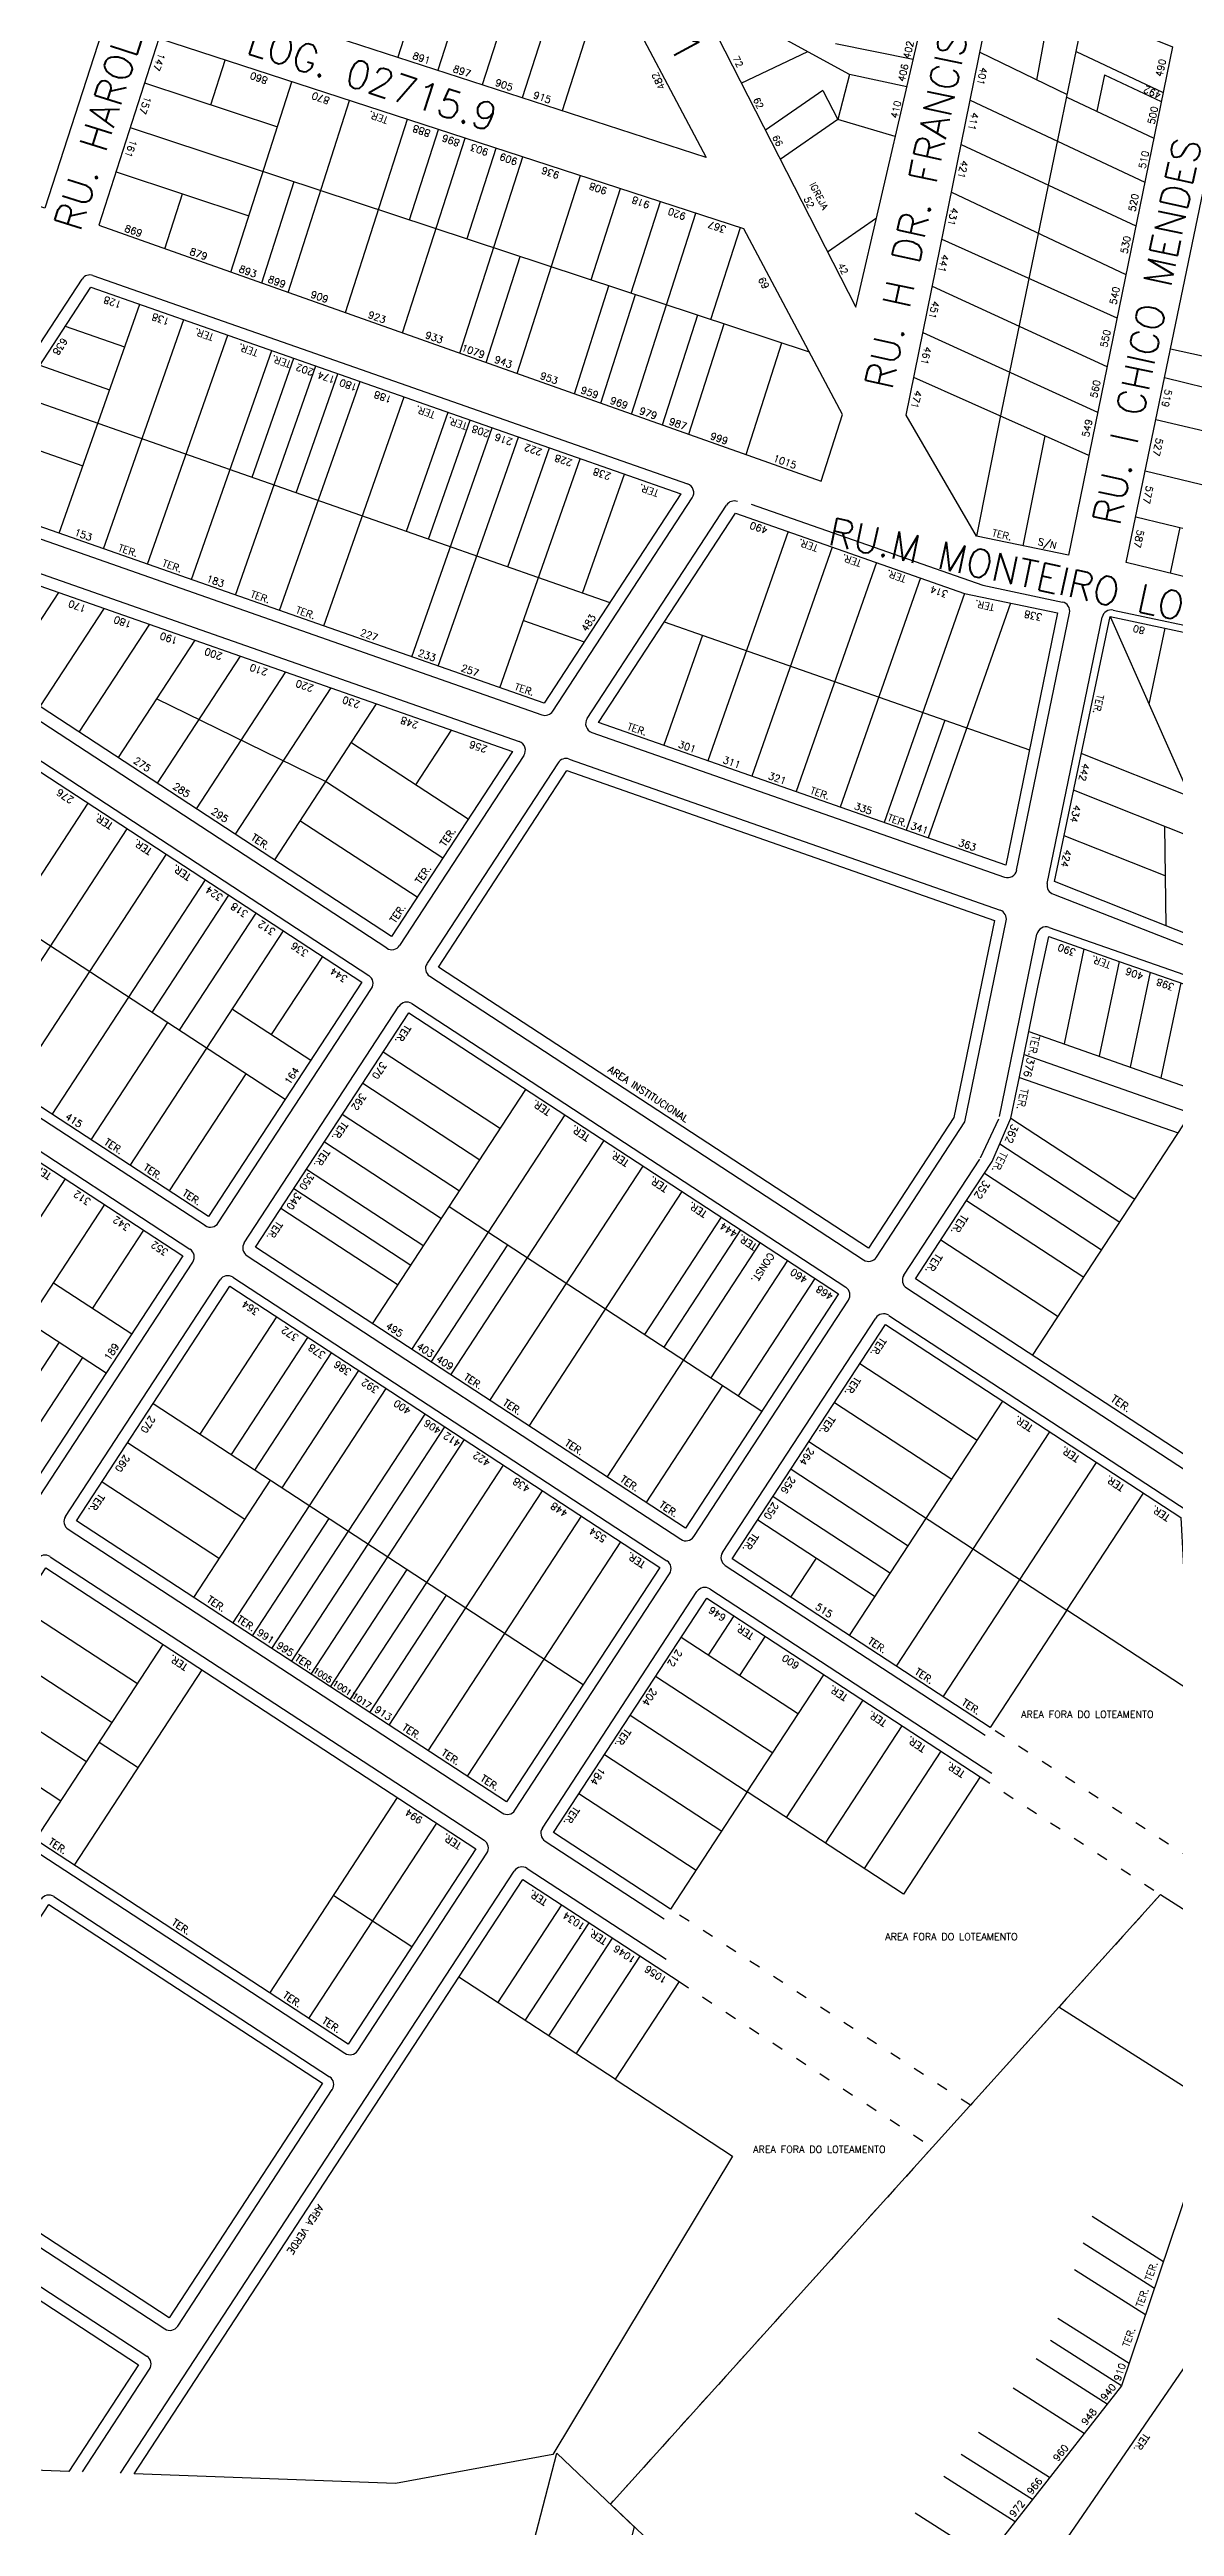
# Model space of a CAD drawing. Extents: x 714896 to 749292, y 8417558 to 8447149.
# Drawn here: x 741964 to 742205, y 8425159 to 8425690 of the extents above; entities that cross this region are included whole.
import ezdxf

# ---------------------------------------------------------------- set-up
doc = ezdxf.new("R2010")
doc.units = 0
doc.header["$MEASUREMENT"] = 0
doc.linetypes.add('ACAD_ISO03W100', pattern=[30, 12, -18])
for name, color, linetype in [('LOTE', 7, 'CONTINUOUS'), ('MEIO_FIO', 24, 'CONTINUOUS'), ('NUM-PORTA', 7, 'CONTINUOUS'), ('QUADRA', 6, 'CONTINUOUS'), ('TEXTO', 7, 'CONTINUOUS'), ('TEXTODERUA', 3, 'CONTINUOUS')]:
    doc.layers.add(name, color=color, linetype=linetype)
doc.styles.add('ROMANS', font='ROMANS.SHX', dxfattribs={"height": 1.5})

msp = doc.modelspace()

# ---------------------------------------------------------------- linework, layer by layer
at = {"layer": 'LOTE', "color": 7}
for p, q in [((742185.54, 8425697.81, 541.84), (742167.4, 8425610.13, 545.86)), ((742175.37, 8425683.06, 544.69), (742178.59, 8425700.62, 541.83)), ((742135.27, 8425684.21, 544.07), (742115.46, 8425694.99, 543.16)), ((742132.29, 8425690.91, 543.31), (742148.91, 8425687.51, 545.65)), ((742112.06, 8425682.42, 543.12), (742126.33, 8425689.14, 543.49)), ((742163.16, 8425689.03, 544.61), (742181.85, 8425679.98, 545.03)), ((742183.76, 8425689.2, 544.12), (742202.39, 8425680.42, 548.83)), ((742129.54, 8425680.8, 543.97), (742117.24, 8425672.3, 543.12)), ((742135.27, 8425684.21, 544.07), (742132.73, 8425674.57, 543.98)), ((742147.51, 8425681.57, 545.65), (742135.27, 8425684.21, 544.07)), ((742189.86, 8425684.17, 542.4), (742188.25, 8425676.36, 542.75)), ((742189.86, 8425684.17, 545.77), (742201.99, 8425678.46, 548.83)), ((742132.73, 8425674.57, 543.98), (742120.42, 8425666.06, 543.12)), ((742145.06, 8425670.99, 545.65), (742132.73, 8425674.57, 543.98)), ((742161.08, 8425678.77, 544.61), (742198.47, 8425661.2, 548.83)), ((742181.8, 8425679.39, 544.12), (742200.42, 8425670.62, 548.82)), ((742159.16, 8425669.28, 544.61), (742196.54, 8425651.84, 548.82)), ((742157.07, 8425659.03, 544.61), (742194.41, 8425641.44, 548.82)), ((742141.01, 8425653.45, 545.65), (742130.55, 8425646.22, 544.92)), ((742155.03, 8425648.95, 544.61), (742192.52, 8425632.14, 548.82)), ((742152.98, 8425638.88, 544.61), (742190.38, 8425621.68, 548.82)), ((742150.98, 8425629.01, 544.61), (742188.39, 8425611.92, 548.82)), ((742223.28, 8425621.24, 543.6), (742204, 8425625.41, 541.86)), ((742186.51, 8425602.68, 548.82), (742149.02, 8425619.34, 544.61)), ((742202.73, 8425619.32, 541.86), (742240.56, 8425609.97, 545.43)), ((742167.4, 8425610.13, 545.86), (742162.45, 8425585.35, 545.52)), ((742177.06, 8425606.88, 545.84), (742172.35, 8425583.31, 545.52)), ((742200.88, 8425610.38, 541.86), (742238.69, 8425601.39, 545.43)), ((742198.6, 8425599.35, 541.86), (742236.26, 8425590.31, 545.43)), ((742196.56, 8425589.52), (742234.17, 8425580.39)), ((742203.96, 8425577.44, 541.86), (742206.09, 8425587.21, 542.27)), ((742173.64, 8425479.28, -10.13), (742211.2, 8425466.11, -10.13)), ((742172.64, 8425474.38, -10.13), (742208.41, 8425461.84, 6.58)), ((742171.63, 8425469.48, -10.13), (742205.62, 8425457.57, 5.75)), ((742174.47, 8425409.92, -10.13), (742213.12, 8425469.05, -10.13)), ((742169.83, 8425460.74, -10.13), (742196.36, 8425443.4, -10.13)), ((742167.43, 8425455.24, -10.13), (742193.12, 8425438.45, -10.13)), ((742164.13, 8425448.93, -10.13), (742189.24, 8425432.52, -10.13)), ((742160.3, 8425443.08, -10.13), (742185.41, 8425426.66, -10.13)), ((742154.83, 8425434.71, -10.13), (742179.94, 8425418.29, -10.13))]:
    msp.add_line(p, q, dxfattribs=at)
at = {"layer": 'LOTE', "color": 7, "linetype": 'CONTINUOUS'}
for p, q in [((741966.04, 8425585.99, -10.13), (741983.25, 8425635.06, -10.13)), ((741967.32, 8425630.36, -10.13), (741980.03, 8425625.9, -10.13)), ((741975.47, 8425582.68, -10.13), (741992.68, 8425631.75, -10.13)), ((741984.91, 8425579.37, -10.13), (742002.12, 8425628.44, -10.13)), ((741961.85, 8425621.99, -10.13), (741976.82, 8425616.74, -10.13)), ((741994.35, 8425576.06, -10.13), (742011.56, 8425625.13, -10.13)), ((742003.78, 8425572.75, -10.13), (742020.99, 8425621.82, -10.13)), ((742007.34, 8425598, -10.13), (742016.27, 8425623.48, -10.13)), ((742013.22, 8425569.45, -10.13), (742030.43, 8425618.52, -10.13)), ((742016.78, 8425594.69, -10.13), (742025.71, 8425620.17, -10.13)), ((741957.58, 8425615.45, -10.13), (742083.93, 8425571.14, -10.13)), ((742022.66, 8425566.14, -10.13), (742039.87, 8425615.21, -10.13)), ((742040.37, 8425586.42, -10.13), (742049.3, 8425611.9, -10.13)), ((741952.11, 8425607.08, -10.13), (741971.1, 8425600.42, -10.13)), ((742041.53, 8425559.52, -10.13), (742058.74, 8425608.59, -10.13)), ((742045.09, 8425584.76, -10.13), (742054.02, 8425610.24, -10.13)), ((742047.19, 8425557.53, -10.13), (742064.4, 8425606.6, -10.13)), ((742060.4, 8425552.9, -10.13), (742077.61, 8425601.97, -10.13)), ((742060.4, 8425552.9, -10.13), (742077.61, 8425601.97, -10.13)), ((742062.07, 8425578.81, -10.13), (742071.01, 8425604.29, -10.13)), ((742078.11, 8425573.18, -10.13), (742087.05, 8425598.66, -10.13)), ((742122.13, 8425586.36, -10.13), (742104.92, 8425537.29, -10.13)), ((742131.57, 8425583.05, -10.13), (742114.36, 8425533.98, -10.13)), ((742141, 8425579.74, -10.13), (742123.8, 8425530.67, -10.13)), ((742150.44, 8425576.43, -10.13), (742133.23, 8425527.36, -10.13)), ((741965.89, 8425573.33, -10.13), (741953.49, 8425554.37, -10.13)), ((741975.61, 8425569.92, -10.13), (741961.87, 8425548.9, -10.13)), ((742159.88, 8425573.12, -10.13), (742142.67, 8425524.05, -10.13)), ((742169.75, 8425571.05, -10.13), (742152.11, 8425520.74, -10.13)), ((741985.32, 8425566.51, -10.13), (741970.24, 8425543.43, -10.13)), ((742065.46, 8425567.33, -10.13), (742078.46, 8425562.77, -10.13)), ((742103.76, 8425564.19, -10.13), (742095.49, 8425540.6, -10.13)), ((742095.59, 8425567.05, -10.13), (742173.8, 8425539.63, -10.13)), ((741995.04, 8425563.1, -10.13), (741978.61, 8425537.96, -10.13)), ((742004.76, 8425559.69, -10.13), (741986.98, 8425532.48, -10.13)), ((742014.48, 8425556.29, -10.13), (741995.35, 8425527.01, -10.13)), ((742024.2, 8425552.88, -10.13), (742003.72, 8425521.54, -10.13)), ((742033.92, 8425549.47, -10.13), (742012.09, 8425516.07, -10.13)), ((742049.96, 8425543.84, -10.13), (742042.32, 8425532.15, -10.13)), ((742155.66, 8425545.99, -10.13), (742147.39, 8425522.4, -10.13)), ((742053.61, 8425524.77, -10.13), (742028.5, 8425541.18, -10.13)), ((741905.58, 8425535.91, -10.13), (742014.4, 8425464.78, -10.13)), ((742048.14, 8425516.4, -10.13), (742023.03, 8425532.81, -10.13)), ((741939.39, 8425477.97, -10.13), (741972.22, 8425528.19, -10.13)), ((741947.76, 8425472.49, -10.13), (741980.59, 8425522.72, -10.13)), ((742042.67, 8425508.03, -10.13), (742017.56, 8425524.44, -10.13)), ((741956.13, 8425467.02, -10.13), (741988.96, 8425517.24, -10.13)), ((741964.5, 8425461.55, -10.13), (741997.33, 8425511.77, -10.13)), ((741985.94, 8425483.38, -10.13), (742002.35, 8425508.49, -10.13)), ((741981.24, 8425450.61, -10.13), (742014.07, 8425500.83, -10.13)), ((741991.8, 8425479.55, -10.13), (742008.21, 8425504.66, -10.13)), ((742011.5, 8425478.62, -10.13), (742022.44, 8425495.36, -10.13)), ((742003.13, 8425484.09, -10.13), (742019.87, 8425473.15, -10.13)), ((741972.87, 8425456.08, -10.13), (741989.29, 8425481.19, -10.13)), ((741867.28, 8425477.32, -10.13), (741976.1, 8425406.18, -10.13)), ((742035.38, 8425474.95, -10.13), (742060.5, 8425458.54, -10.13)), ((741989.61, 8425445.14, -10.13), (742006.03, 8425470.25, -10.13)), ((742031.01, 8425468.25, -10.13), (742056.12, 8425451.84, -10.13)), ((742033.14, 8425416.68, -10.13), (742065.97, 8425466.91, -10.13)), ((742026.63, 8425461.56, -10.13), (742051.74, 8425445.14, -10.13)), ((742041.51, 8425411.21, -10.13), (742074.34, 8425461.43, -10.13)), ((742022.8, 8425455.7, -10.13), (742047.91, 8425439.28, -10.13)), ((742049.88, 8425405.74, -10.13), (742082.71, 8425455.96, -10.13)), ((741950.98, 8425422.6, -10.13), (741967.4, 8425447.71, -10.13)), ((742018.97, 8425449.84, -10.13), (742044.08, 8425433.42, -10.13)), ((742058.25, 8425400.27, -10.13), (742091.08, 8425450.49, -10.13)), ((741959.36, 8425417.13, -10.13), (741975.77, 8425442.24, -10.13)), ((742013.5, 8425441.47, -10.13), (742038.61, 8425425.05, -10.13)), ((742016.23, 8425445.65, -10.13), (742041.34, 8425429.24, -10.13)), ((742049.55, 8425441.8, -10.13), (742116.51, 8425398.02, -10.13)), ((742066.62, 8425394.8, -10.13), (742099.45, 8425445.02, -10.13)), ((741973.2, 8425420.03, -10.13), (741984.14, 8425436.77, -10.13)), ((742091.4, 8425414.44, -10.13), (742107.82, 8425439.55, -10.13)), ((742095.59, 8425411.7, -10.13), (742112, 8425436.81, -10.13)), ((742045.69, 8425408.48, -10.13), (742062.11, 8425433.59, -10.13)), ((742083.36, 8425383.85, -10.13), (742116.19, 8425434.08, -10.13)), ((741964.83, 8425425.5, -10.13), (741981.57, 8425414.55, -10.13)), ((742105.63, 8425405.14, -10.13), (742122.05, 8425430.25, -10.13)), ((742111.49, 8425401.3, -10.13), (742127.91, 8425426.42, -10.13)), ((741996.18, 8425393.05, -10.13), (742012.6, 8425418.16, -10.13)), ((741949.64, 8425387.64, -10.13), (741966.05, 8425412.75, -10.13)), ((741954.66, 8425384.36, -10.13), (741971.07, 8425409.47, -10.13)), ((742002.88, 8425388.68, -10.13), (742019.29, 8425413.79, -10.13)), ((742007.9, 8425385.39, -10.13), (742024.31, 8425410.5, -10.13)), ((742013.76, 8425381.56, -10.13), (742030.17, 8425406.67, -10.13)), ((742137.5, 8425408.2, -10.13), (742162.61, 8425391.78, -10.13)), ((741986.14, 8425399.62, -10.13), (742078.21, 8425339.43, -10.13)), ((742019.62, 8425377.73, -10.13), (742036.04, 8425402.84, -10.13)), ((742091.73, 8425378.38, -10.13), (742108.14, 8425403.49, -10.13)), ((742132.03, 8425399.83, -10.13), (742157.14, 8425383.41, -10.13)), ((742135.25, 8425349.93, -10.13), (742168.08, 8425400.15, -10.13)), ((742015.76, 8425344.41, -10.13), (742048.59, 8425394.63, -10.13)), ((742027.99, 8425372.26, -10.13), (742044.41, 8425397.37, -10.13)), ((742145.3, 8425343.36, -10.13), (742178.13, 8425393.59, -10.13)), ((741980.67, 8425391.25, -10.13), (742005.78, 8425374.83, -10.13)), ((742019.95, 8425341.68, -10.13), (742052.78, 8425391.9, -10.13)), ((742126.56, 8425391.46, -10.13), (742181.8, 8425355.34, -10.13)), ((741975.2, 8425382.88, -10.13), (742000.31, 8425366.46, -10.13)), ((741994.84, 8425358.09, -10.13), (742011.25, 8425383.2, -10.13)), ((742044.73, 8425361.32, -10.13), (742061.15, 8425386.43, -10.13)), ((742122.73, 8425385.6, -10.13), (742147.84, 8425369.18, -10.13)), ((742155.34, 8425336.8, -10.13), (742188.17, 8425387.02, -10.13)), ((742003.21, 8425352.62, -10.13), (742019.62, 8425377.73, -10.13)), ((742053.1, 8425355.85, -10.13), (742069.52, 8425380.96, -10.13)), ((742118.9, 8425379.74, -10.13), (742144.01, 8425363.32, -10.13)), ((742181.8, 8425355.34, -10.13), (742198.22, 8425380.45, -10.13)), ((742007.39, 8425349.89, -10.13), (742023.81, 8425375, -10.13)), ((742011.58, 8425347.15, -10.13), (742027.99, 8425372.26, -10.13)), ((742061.47, 8425350.37, -10.13), (742077.89, 8425375.48, -10.13)), ((742115.62, 8425374.72, -10.13), (742140.73, 8425358.3, -10.13)), ((742069.84, 8425344.9, -10.13), (742086.26, 8425370.01, -10.13)), ((742024.13, 8425338.94, -10.13), (742040.55, 8425364.05, -10.13)), ((742122.7, 8425358.14, -10.13), (742128.17, 8425366.51, -10.13)), ((742028.32, 8425336.21, -10.13), (742044.73, 8425361.32, -10.13)), ((742032.5, 8425333.47, -10.13), (742048.92, 8425358.58, -10.13)), ((741957.69, 8425356.09, -550.47), (741982.8, 8425339.68, -550.47)), ((742036.69, 8425330.73, -10.13), (742053.1, 8425355.85, -10.13)), ((742105.06, 8425345.77, -10.13), (742110.53, 8425354.14, -10.13)), ((741952.22, 8425347.72, -550.47), (741977.33, 8425331.31, -550.47)), ((741960.91, 8425306.2, -550.47), (741988.27, 8425348.05, -550.47)), ((742045.06, 8425325.26, -10.13), (742061.47, 8425350.37, -10.13)), ((742099.2, 8425349.6, -10.13), (742124.31, 8425333.19, -10.13)), ((742111.76, 8425341.4, -10.13), (742117.23, 8425349.77, -10.13)), ((741969.28, 8425300.73, -10.13), (741996.64, 8425342.58, -550.47)), ((742053.43, 8425319.79, -10.13), (742069.84, 8425344.9, -10.13)), ((742093.73, 8425341.23, -10.13), (742118.84, 8425324.82, -10.13)), ((742113.37, 8425316.45, -10.13), (742129.78, 8425341.56, -10.13)), ((741946.74, 8425339.35, -550.47), (741971.85, 8425322.94, -550.47)), ((742121.74, 8425310.98, -10.13), (742138.15, 8425336.09, -10.13)), ((741941.27, 8425330.98, -550.47), (741966.38, 8425314.57, -550.47)), ((742088.26, 8425332.86, -10.13), (742113.37, 8425316.45, -10.13)), ((742130.11, 8425305.51, -10.13), (742146.52, 8425330.62, -10.13)), ((741974.59, 8425327.12, -550.47), (741982.96, 8425321.65, -550.47)), ((742082.79, 8425324.49, -10.13), (742107.9, 8425308.08, -10.13)), ((742138.48, 8425300.03, -10.13), (742154.89, 8425325.15, -10.13)), ((742011.13, 8425273.37, -10.13), (742038.49, 8425315.22, -550.47)), ((742077.31, 8425316.12, -10.13), (742102.42, 8425299.71, -10.13)), ((742019.5, 8425267.9, -10.13), (742046.86, 8425309.75, -550.47)), ((742024.81, 8425294.29, -550.47), (742041.55, 8425283.35, -550.47)), ((742059.97, 8425271.31, -10.13), (742073.65, 8425292.24, -10.13)), ((742065.83, 8425267.48, -10.13), (742079.51, 8425288.41, -10.13)), ((742070.85, 8425264.2, -10.13), (742084.53, 8425285.12, -10.13)), ((742076.71, 8425260.37, -10.13), (742090.39, 8425281.29, -10.13))]:
    msp.add_line(p, q, dxfattribs=at)
at = {"layer": 'LOTE', "color": 7, "linetype": 'CONTINUOUS', "flags": 128}
for points in [[(742056.93, 8425745.34), (742038.54, 8425687.93)], [(742054.02, 8425706.75), (742047.1, 8425685.14)], [(742063.56, 8425703.75), (742056.61, 8425682.05)], [(742072.15, 8425701.05), (742065.17, 8425679.27)], [(742080.73, 8425698.34), (742073.73, 8425676.49)], [(741998.51, 8425677.73), (742001.59, 8425687.32)], [(741984.28, 8425682.43), (742012.75, 8425673.02)], [(742002.8, 8425641.93), (742015.85, 8425682.68)], [(742015.05, 8425637.59), (742028.21, 8425678.67)], [(742027.3, 8425633.25), (742040.57, 8425674.65)], [(741981.23, 8425672.91), (742126.63, 8425624.85)], [(742039.56, 8425628.91), (742052.92, 8425670.63)], [(742041.02, 8425653.14), (742047.22, 8425672.49)], [(742051.82, 8425624.56), (742065.29, 8425666.61)], [(742053.38, 8425649.13), (742059.58, 8425668.47)], [(741978.18, 8425663.38), (742006.65, 8425653.97)], [(741988.66, 8425646.94), (741992.42, 8425658.68)], [(742009.4, 8425639.6), (742016.35, 8425661.3)], [(742064.08, 8425620.22), (742077.65, 8425662.6)], [(742079.95, 8425640.28), (742086.21, 8425659.81)], [(742088.5, 8425637.45), (742094.77, 8425657.03)], [(742088.59, 8425611.53), (742102.38, 8425654.56)], [(742105.59, 8425631.8), (742111.89, 8425651.47)], [(742057.48, 8425622.56), (742064.76, 8425645.3)], [(742076.33, 8425615.87), (742083.75, 8425639.02)], [(742082, 8425613.87), (742089.45, 8425637.14)], [(742095.19, 8425609.19), (742102.74, 8425632.74)], [(742100.85, 8425607.19), (742108.43, 8425630.86)], [(742113.1, 8425602.85), (742120.77, 8425626.78)]]:
    msp.add_lwpolyline(points, dxfattribs=at)
at = {"layer": 'LOTE', "color": 7, "elevation": 543.98, "flags": 128}
msp.add_lwpolyline([(742129.54, 8425680.8), (742132.73, 8425674.57)], dxfattribs=at)
at = {"layer": 'LOTE', "color": 7}
for points in [[(742191.05, 8425568.2), (742210.07, 8425525.31), (742210.42, 8425498.98)], [(742202.71, 8425523.26), (742202.99, 8425501.94)], [(742213.65, 8425248.99), (742180.06, 8425270.33)], [(742202.47, 8425215.82), (742187.23, 8425225.5)], [(742200.56, 8425210.14), (742185.32, 8425219.81)], [(742198.64, 8425204.45), (742183.4, 8425214.13)], [(742195.13, 8425194.03), (742179.89, 8425203.7)], [(742193.53, 8425189.29), (742178.29, 8425198.97)], [(742190.45, 8425185.35), (742175.21, 8425195.03)], [(742185.51, 8425179.06), (742170.27, 8425188.73)], [(742178.11, 8425169.61), (742162.87, 8425179.29)], [(742174.41, 8425164.89), (742159.17, 8425174.56)], [(742170.71, 8425160.16), (742155.47, 8425169.84)], [(742164.55, 8425152.29), (742149.31, 8425161.97)]]:
    msp.add_lwpolyline(points, dxfattribs=at)
at = {"layer": 'LOTE', "color": 7, "flags": 128}
for points in [[(742202.79, 8425565.68), (742199.38, 8425549.43)], [(742208.19, 8425529.56), (742184.89, 8425538.84)], [(742210.14, 8425520.3), (742183.25, 8425531.01)], [(742202.85, 8425512.6), (742181.2, 8425521.22)], [(742185.46, 8425496.97), (742181.19, 8425476.63)], [(742193.01, 8425494.32), (742188.74, 8425473.98)], [(742199.61, 8425492), (742195.35, 8425471.67)], [(742206.22, 8425489.69), (742201.95, 8425469.35)]]:
    msp.add_lwpolyline(points, dxfattribs=at)
at = {"layer": 'LOTE', "color": 7, "linetype": 'CONTINUOUS', "elevation": -10.13}
for points in [[(742023.03, 8425532.81), (741986.84, 8425550.56)], [(742085.08, 8425254.9), (742051.6, 8425276.78)]]:
    msp.add_lwpolyline(points, dxfattribs=at)
at = {"layer": 'LOTE', "color": 7, "linetype": 'ACAD_ISO03W100', "ltscale": 0.2, "elevation": -10.13}
for points in [[(742208.2, 8425338.09), (742210.07, 8425303.58), (742208.62, 8425301.97), (742165.39, 8425330.23)], [(742163.26, 8425319.67), (742201.84, 8425294.46), (742161.15, 8425249.37), (742096.95, 8425291.34)], [(742098.76, 8425275.82), (742153.01, 8425240.36), (742084.03, 8425163.92)]]:
    msp.add_lwpolyline(points, dxfattribs=at)
at = {"layer": 'MEIO_FIO', "color": 24, "linetype": 'CONTINUOUS'}
for p, q in [((741941.05, 8425594.73, -10.13), (741970.92, 8425640.42, -10.13)), ((741973.25, 8425641.21, -10.13), (742100.57, 8425596.57, -10.13)), ((741942.06, 8425591.75, -10.13), (742069.38, 8425547.1, -10.13)), ((742071.72, 8425547.89, -10.13), (742101.59, 8425593.58, -10.13)), ((742079.06, 8425546.33, -10.13), (742108.93, 8425592.02, -10.13)), ((742114.2, 8425592.25, -10.13), (742163.8, 8425574.85, -10.13)), ((741937.19, 8425586.04, -10.13), (742064.51, 8425541.39, -10.13)), ((742163.8, 8425574.85, -10.13), (742180.83, 8425571.27, -10.13)), ((742036.16, 8425497.15, -10.13), (741926.5, 8425568.82, -10.13)), ((742171.05, 8425513.85, -10.13), (742182.38, 8425568.91, -10.13)), ((742191.73, 8425569.55, -10.13), (742230.48, 8425561.26)), ((742177.61, 8425510.98, -10.13), (742189.36, 8425568, -10.13)), ((741922.67, 8425562.97, -10.13), (742032.32, 8425491.29, -10.13)), ((742080.07, 8425543.35, -10.13), (742168.43, 8425512.37, -10.13)), ((742065.52, 8425538.41, -10.13), (742038.92, 8425497.73, -10.13)), ((742072.86, 8425536.85, -10.13), (742044.78, 8425493.9, -10.13)), ((742075.2, 8425537.64, -10.13), (742167.52, 8425505.27, -10.13)), ((741887.66, 8425509.4, -10.13), (741997.31, 8425437.72, -10.13)), ((742178.91, 8425508.69, -10.13), (742210.22, 8425496.49, -10.13)), ((741884.37, 8425504.37, -10.13), (741994.02, 8425432.7, -10.13)), ((742159.96, 8425459.92, -10.13), (742168.82, 8425502.98, -10.13)), ((742167.34, 8425461.06, -10.13), (742175.38, 8425500.11, -10.13)), ((742178, 8425501.6, -10.13), (742212.98, 8425489.33, -10.13)), ((742045.36, 8425491.13, -10.13), (742138.27, 8425430.39, -10.13)), ((742000.07, 8425438.3, -10.13), (742032.9, 8425488.52, -10.13)), ((742005.66, 8425434.05, -10.13), (742038.76, 8425484.69, -10.13)), ((742041.53, 8425485.27, -10.13), (742134.44, 8425424.53, -10.13)), ((742141.04, 8425430.97, -10.13), (742159.96, 8425459.92, -10.13)), ((742163.28, 8425452.23, -10.13), (742167.2, 8425460.61, -10.13)), ((742146.9, 8425427.14, -10.13), (742163.14, 8425451.99, -10.13)), ((742006.24, 8425431.28, -10.13), (742099.15, 8425370.55, -10.13)), ((741961.77, 8425379.71, -10.13), (741994.6, 8425429.93, -10.13)), ((741967.36, 8425375.46, -10.13), (742000.46, 8425426.1, -10.13)), ((742003.23, 8425426.68, -10.13), (742096.14, 8425365.94, -10.13)), ((742101.92, 8425371.12, -10.13), (742135.02, 8425421.76, -10.13)), ((742147.48, 8425424.37, -10.13), (742214.6, 8425380.5, -10.13)), ((742108.05, 8425367.71, -10.13), (742140.88, 8425417.93, -10.13)), ((742143.65, 8425418.51, -10.13), (742207.8, 8425376.58, -10.13)), ((741967.94, 8425372.69, -10.13), (742060.85, 8425311.95, -10.13)), ((741964.11, 8425366.83, -10.13), (742057.02, 8425306.09, -10.13)), ((742063.62, 8425312.53, -10.13), (742096.72, 8425363.17, -10.13)), ((742108.63, 8425364.94, -10.13), (742164.28, 8425328.57, -10.13)), ((742069.48, 8425308.7, -10.13), (742102.58, 8425359.34, -10.13)), ((742105.35, 8425359.92, -10.13), (742165.7, 8425320.47, -10.13)), ((741934.29, 8425321.21, -10.13), (742027.2, 8425260.48, -10.13)), ((742029.97, 8425261.06, -10.13), (742057.6, 8425303.33, -10.13)), ((742070.06, 8425305.93, -10.13), (742095.59, 8425289.25, -10.13)), ((741979.15, 8425170.53, -10.13), (742063.46, 8425299.5, -10.13)), ((742066.23, 8425300.08, -10.13), (742095.99, 8425280.62, -10.13)), ((741964.9, 8425294.03, -10.13), (742023.91, 8425255.45, -10.13)), ((741991.39, 8425202.05, -10.13), (742024.49, 8425252.69, -10.13)), ((741929.61, 8425240.04, -10.13), (741988.62, 8425201.47, -10.13)), ((741925.76, 8425234.19), (741984.79, 8425195.61, -10.13)), ((741970.99, 8425170.83, -10.13), (741985.37, 8425192.84, -10.13))]:
    msp.add_line(p, q, dxfattribs=at)
for centre, start, end in [((741972.59, 8425639.33, -10.13), 70.6755, 146.8274), ((742099.91, 8425594.68, -10.13), 326.8274, 70.6755), ((742110.6, 8425590.93, -10.13), 70.6755, 146.8274), ((742180.42, 8425569.31, -10.13), 348.3774, 78.1275), ((742191.32, 8425567.59, -10.13), 78.1275, 168.3774), ((742070.04, 8425548.99, -10.13), 250.6755, 326.8274), ((742080.74, 8425545.24, -10.13), 146.8274, 250.6755), ((742063.85, 8425539.51, -10.13), 326.8274, 70.6755), ((742074.54, 8425535.76, -10.13), 70.6755, 146.8274), ((742169.1, 8425514.25, -10.13), 250.6755, 348.3774), ((742179.57, 8425510.58, -10.13), 168.3774, 250.6755), ((742166.86, 8425503.38, -10.13), 348.3774, 70.6755), ((742177.33, 8425499.71, -10.13), 70.6755, 168.3774), ((742037.25, 8425498.82, -10.13), 236.8274, 326.8274), ((742031.23, 8425489.61, -10.13), 326.8274, 56.8274), ((742046.46, 8425492.8, -10.13), 146.8274, 236.8274), ((742040.44, 8425483.59, -10.13), 56.8274, 146.8274), ((741998.4, 8425439.39, -10.13), 236.8274, 326.8274), ((741992.93, 8425431.02, -10.13), 326.8274, 56.8274), ((742007.33, 8425432.95, -10.13), 146.8274, 236.8274), ((742139.37, 8425432.07, -10.13), 236.8274, 326.8274), ((742002.14, 8425425, -10.13), 56.8274, 146.8274), ((742148.57, 8425426.05, -10.13), 146.8274, 236.8274), ((742133.35, 8425422.86, -10.13), 326.8274, 56.8274), ((742142.55, 8425416.84, -10.13), 56.8274, 146.8274), ((741969.03, 8425374.36, -10.13), 146.8274, 236.8274), ((741963.01, 8425365.16, -10.13), 56.8274, 146.8274), ((742100.24, 8425372.22, -10.13), 236.8274, 326.8274), ((742109.73, 8425366.62, -10.13), 146.8274, 236.8274), ((742095.05, 8425364.27, -10.13), 326.8274, 56.8274), ((742104.25, 8425358.25, -10.13), 56.8274, 146.8274), ((742061.94, 8425313.63, -10.13), 236.8274, 326.8274), ((742071.15, 8425307.61, -10.13), 146.8274, 236.8274), ((742055.92, 8425304.42, -10.13), 326.8274, 56.8274), ((742065.13, 8425298.4, -10.13), 56.8274, 146.8274), ((741963.81, 8425292.36, -10.13), 56.8274, 146.8274), ((742028.29, 8425262.15, -10.13), 236.8274, 326.8274), ((742028.29, 8425262.15, -10.13), 236.8274, 326.8274), ((742028.29, 8425262.15, -10.13), 236.8274, 326.8274), ((742022.82, 8425253.78, -10.13), 326.8274, 56.8274), ((741989.72, 8425203.14, -10.13), 236.8274, 326.8274), ((741983.7, 8425193.93, -10.13), 326.8274, 56.8274)]:
    msp.add_arc(centre, 2, start, end, dxfattribs=at)
at = {"layer": 'QUADRA', "color": 6}
for points in [[(742065.65, 8425773.34), (742136.58, 8425634.41), (742164.09, 8425752.97), (742065.65, 8425773.34)], [(742166.51, 8425705.53), (742204.39, 8425690.19), (742182.14, 8425581.28), (742162.45, 8425585.35), (742147.38, 8425611.27), (742166.51, 8425705.53)], [(742194.53, 8425579.73), (742216.48, 8425685.66), (742253.78, 8425670.38), (742232.04, 8425570.62), (742194.53, 8425579.73)], [(742224.19, 8425280.26), (742193.53, 8425189.29), (742135.45, 8425115.14), (742084.04, 8425163.94), (742153.01, 8425240.36), (742180.06, 8425270.33), (742201.84, 8425294.46), (742224.19, 8425280.26)], [(742274.64, 8425269.91), (742259.27, 8425198.1), (742175.98, 8425076.69), (742146.34, 8425104.81), (742212.53, 8425201.29), (742235.53, 8425278.29), (742274.64, 8425269.91)]]:
    msp.add_lwpolyline(points, close=True, dxfattribs=at)
at = {"layer": 'QUADRA', "color": 6, "linetype": 'CONTINUOUS'}
for points in [[(742009.3, 8425760.52), (742063.87, 8425743.35), (742104.57, 8425666.46), (741990.99, 8425703.38), (742009.3, 8425760.52)], [(741870.11, 8425686.9), (741882.31, 8425724.99), (741975.89, 8425695.55), (741962.96, 8425655.59), (741870.11, 8425686.9)], [(741974.52, 8425651.96), (742129.19, 8425597.14), (742133.75, 8425611.44), (742112.64, 8425651.22), (741987.33, 8425691.95), (741974.52, 8425651.96)], [(742191.05, 8425568.2), (742230.17, 8425559.79), (742217.57, 8425499.08), (742210.42, 8425498.98), (742179.15, 8425511.43), (742191.05, 8425568.2)], [(742149.36, 8425426.33), (742160.3, 8425443.08), (742165.77, 8425451.45), (742169.83, 8425460.74), (742172.64, 8425474.38), (742173.64, 8425479.28), (742175.68, 8425489.16), (742177.91, 8425499.61), (742193.01, 8425494.32), (742212.11, 8425487.62), (742226.66, 8425484.26), (742265.89, 8425475.21), (742245.82, 8425382.58), (742217.46, 8425388.95), (742217.86, 8425381.55)]]:
    msp.add_lwpolyline(points, close=True, dxfattribs=at)
at = {"layer": 'QUADRA', "color": 6, "linetype": 'CONTINUOUS', "elevation": -10.13}
for points in [[(742069.84, 8425549.59), (741943.49, 8425593.9), (741972.8, 8425638.73), (742099.14, 8425594.42), (742069.84, 8425549.59)], [(742168.72, 8425514.92), (742081.5, 8425545.5), (742110.81, 8425590.33), (742159.88, 8425573.12), (742179.83, 8425568.93), (742168.72, 8425514.92)], [(742063.08, 8425539.25), (742037.2, 8425499.65), (741928.38, 8425570.79), (741936.73, 8425583.55), (742063.08, 8425539.25)], [(741997.98, 8425439.67), (741889.17, 8425510.8), (741922, 8425561.02), (742030.81, 8425489.89), (741997.98, 8425439.67)], [(742139.31, 8425432.9), (742047.24, 8425493.09), (742074.74, 8425535.16), (742166.28, 8425503.05), (742157.61, 8425460.89), (742139.31, 8425432.9)], [(741959.68, 8425381.07), (741850.87, 8425452.2), (741883.7, 8425502.43), (741992.51, 8425431.29), (741959.68, 8425381.07)], [(742100.1, 8425372.91), (742008.03, 8425433.1), (742040.86, 8425483.32), (742132.93, 8425423.13), (742100.1, 8425372.91)], [(742061.8, 8425314.32), (741969.73, 8425374.51), (742002.55, 8425424.73), (742094.63, 8425364.54), (742061.8, 8425314.32)], [(742165.39, 8425330.23), (742110.14, 8425366.35), (742142.97, 8425416.57), (742206.19, 8425375.24), (742208.2, 8425338.09), (742181.8, 8425355.34), (742165.39, 8425330.23)], [(742027.87, 8425262.42), (741935.8, 8425322.61), (741963.16, 8425364.46), (742055.23, 8425304.28), (742027.87, 8425262.42)], [(742071.84, 8425307.75), (742104.67, 8425357.97), (742163.26, 8425319.67), (742146.85, 8425294.56), (742113.37, 8425316.45), (742096.95, 8425291.34)], [(741982.07, 8425170.42), (742051.6, 8425276.78), (742065.28, 8425297.71), (742098.76, 8425275.82), (742085.08, 8425254.9), (742110.19, 8425238.48), (742071.71, 8425174.59), (742038.05, 8425168.36), (741982.07, 8425170.42)], [(741989.57, 8425203.83), (741930.98, 8425242.13), (741963.81, 8425292.36), (742022.4, 8425254.05), (741989.57, 8425203.83)], [(741891.58, 8425181.87), (741924.41, 8425232.09), (741983.01, 8425193.79), (741968.07, 8425170.94), (741947.28, 8425171.7), (741903.71, 8425179.2), (741899.18, 8425176.9), (741891.58, 8425181.87)]]:
    msp.add_lwpolyline(points, close=True, dxfattribs=at)
at = {"layer": 'QUADRA', "elevation": 536.84}
msp.add_lwpolyline([(742038.67, 8424970.08), (742037.77, 8424970.09), (742036.91, 8424970.36), (742021.06, 8424978.2), (742021.06, 8424978.2), (742040.77, 8425052.64), (742058.55, 8425120.34), (742067.26, 8425154.24), (742072.55, 8425174.82), (742089.15, 8425159.07), (742086.63, 8425149.26), (742044.81, 8424986.55), (742043.07, 8424979.77), (742041.15, 8424972.31), (742040.78, 8424971.46), (742040.26, 8424970.83), (742039.5, 8424970.33)], close=True, dxfattribs=at)

# ---------------------------------------------------------------- texts
at = {"layer": 'NUM-PORTA', "color": 7, "style": 'ROMANS'}
for s, height, rotation, p in [('402', 1.479, 77.2246, (742148.18, 8425687.53, 0.07)), ('891', 1.5, 341.1196, (742041.54, 8425687.67)), ('897', 1.5, 341.1196, (742050.21, 8425684.85)), ('72', 1.407, 296.9685, (742110.2, 8425687.74)), ('406', 1.479, 77.2246, (742147.06, 8425682.59)), ('401', 1.503, 257.7902, (742163.33, 8425685.92)), ('490', 1.496, 77.3044, (742202.23, 8425683.63)), ('860', 1.5, 160.4189, (742010.84, 8425683.53)), ('870', 1.5, 160.4189, (742024.09, 8425679.23)), ('905', 1.5, 341.1196, (742059.23, 8425681.92)), ('915', 1.5, 341.1196, (742067.39, 8425679.26)), ('482', 1.5, 116.3695, (742095.86, 8425681.43)), ('492', 1.496, 156.2896, (742202.16, 8425680.33)), ('62', 1.408, 296.902, (742114.57, 8425678.87)), ('410', 1.478, 77.2265, (742145.51, 8425674.74)), ('411', 1.503, 257.8541, (742161.44, 8425676.23)), ('500', 1.491, 78.0014, (742200.56, 8425673.49)), ('888', 1.5, 160.4189, (742045.67, 8425672.21)), ('896', 1.5, 160.4189, (742051.96, 8425670.17)), ('903', 1.5, 160.4189, (742058.07, 8425668.18)), ('66', 1.408, 296.902, (742118.67, 8425670.84)), ('909', 1.5, 160.4189, (742064.3, 8425666.16)), ('936', 1.5, 160.4189, (742073.27, 8425663.24)), ('510', 1.491, 78.0014, (742198.61, 8425663.97)), ('908', 1.5, 160.4189, (742083.46, 8425659.88)), ('918', 1.5, 160.4189, (742092.62, 8425656.9)), ('920', 1.5, 160.4189, (742100.34, 8425654.44)), ('52', 1.408, 296.902, (742125.42, 8425657.63)), ('431', 1.501, 257.1406, (742157.09, 8425655.83)), ('520', 1.49, 78.1558, (742196.43, 8425654.79)), ('869', 1.5, 340.4189, (741979.85, 8425650.69)), ('367', 1.5, 160.4189, (742108.97, 8425651.64)), ('530', 1.489, 78.2284, (742194.72, 8425645.76)), ('879', 1.5, 340.4189, (741993.81, 8425645.75)), ('893', 1.5, 340.4189, (742004.35, 8425642.01)), ('42', 1.408, 296.902, (742132.68, 8425643.41)), ('441', 1.501, 257.1406, (742155.06, 8425645.83)), ('899', 1.5, 340.4189, (742010.58, 8425639.8)), ('909', 1.5, 340.4189, (742019.7, 8425636.57)), ('540', 1.489, 78.1288, (742192.39, 8425634.87)), ('128', 1.5, 160.8706, (741979.5, 8425635.53)), ('138', 1.5, 160.8706, (741989.82, 8425631.91)), ('923', 1.5, 340.4189, (742032, 8425632.21)), ('451', 1.501, 257.1406, (742153.04, 8425635.88)), ('638', 1.5, 236.9632, (741966.65, 8425628.01)), ('933', 1.5, 340.4189, (742044.25, 8425627.87)), ('550', 1.489, 78.1288, (742190.41, 8425625.68)), ('202', 1.5, 160.8706, (742020.68, 8425621.09)), ('1079', 1.5, 340.4189, (742051.99, 8425625.13)), ('943', 1.5, 340.4189, (742059.07, 8425622.62)), ('461', 1.501, 257.1406, (742151.34, 8425626.06)), ('174', 1.5, 160.8706, (742025.29, 8425619.47)), ('180', 1.5, 160.8706, (742030.01, 8425617.81)), ('188', 1.5, 160.8706, (742037.38, 8425615.23)), ('953', 1.5, 340.4189, (742068.86, 8425619.15)), ('959', 1.5, 340.4189, (742077.54, 8425616.08)), ('471', 1.5, 256.0449, (742149.28, 8425616.7)), ('560', 1.489, 78.1009, (742188.25, 8425614.88)), ('519', 1.5, 258.179, (742202.86, 8425616.94)), ('969', 1.5, 340.4189, (742083.85, 8425613.84)), ('979', 1.5, 340.4189, (742090.09, 8425611.63)), ('208', 1.5, 160.8706, (742058.32, 8425607.89)), ('216', 1.5, 160.8706, (742063.25, 8425606.16)), ('987', 1.5, 340.4189, (742096.45, 8425609.37)), ('999', 1.5, 340.4189, (742105.28, 8425606.24)), ('549', 1.489, 78.0236, (742186.5, 8425606.49)), ('527', 1.5, 258.179, (742200.94, 8425606.48)), ('222', 1.5, 160.8706, (742069.57, 8425603.94)), ('228', 1.5, 160.8706, (742076.07, 8425601.66)), ('1015', 1.5, 340.4189, (742118.75, 8425601.47)), ('238', 1.5, 160.8706, (742084.31, 8425598.77)), ('577', 1.5, 258.179, (742198.83, 8425596.26)), ('153', 1.5, 340.8706, (741969.1, 8425585.6, -513.94)), ('490', 1.5, 160.8706, (742117.88, 8425587.22, -503.81)), ('587', 1.5, 258.179, (742196.87, 8425586.83)), ('183', 1.5, 340.8706, (741997.41, 8425575.67, -513.94)), ('314', 1.5, 160.8706, (742156.49, 8425573.54, -503.81)), ('170', 1.5, 160.8557, (741971.94, 8425570.45, -10.13)), ('483', 1.5, 56.9632, (742078.96, 8425564.78, 10.13)), ('338', 1.5, 167.7567, (742176.62, 8425568.67, -503.81)), ('180', 1.5, 160.8557, (741981.66, 8425567.04, -10.13)), ('190', 1.5, 160.8557, (741991.55, 8425563.57, -10.13)), ('227', 1.5, 340.8706, (742030.32, 8425564.13, -513.94)), ('80', 1.466, 166.4858, (742198.63, 8425565.78)), ('200', 1.5, 160.8557, (742001.11, 8425560.22, -10.13)), ('210', 1.5, 160.8557, (742010.81, 8425556.82, -10.13)), ('233', 1.5, 340.8706, (742042.72, 8425559.78, -513.94)), ('220', 1.5, 160.8557, (742020.62, 8425553.38, -10.13)), ('257', 1.5, 340.8706, (742051.92, 8425556.55, -513.94)), ('230', 1.5, 160.8557, (742030.61, 8425549.87, -10.13)), ('248', 1.5, 160.8557, (742043.07, 8425545.5, -10.13)), ('275', 1.5, 325.9559, (741981.78, 8425536.95)), ('256', 1.5, 160.8557, (742057.81, 8425540.33, -10.13)), ('301', 1.5, 340.8706, (742098.42, 8425540.21, -503.81)), ('311', 1.5, 340.8706, (742107.98, 8425536.86, -503.81)), ('285', 1.5, 325.9559, (741990.21, 8425531.44)), ('321', 1.5, 340.8706, (742117.71, 8425533.44, -503.81)), ('442', 1.466, 256.4858, (742185.23, 8425536.82)), ('276', 1.5, 146.4547, (741969.3, 8425529.23, -513.94)), ('295', 1.5, 325.9559, (741998.41, 8425526.08)), ('335', 1.5, 340.8706, (742136.13, 8425526.98, -503.81)), ('434', 1.466, 256.4858, (742183.36, 8425527.91)), ('341', 1.5, 340.8706, (742148.18, 8425522.76, -503.81)), ('363', 1.5, 340.8706, (742158.42, 8425519.17, -503.81)), ('424', 1.466, 256.4858, (742181.36, 8425518.37)), ('324', 1.5, 146.4547, (742001.22, 8425508.36, -513.94)), ('318', 1.5, 146.4547, (742006.61, 8425504.84, -513.94)), ('312', 1.5, 146.4547, (742012.47, 8425501.01, -513.94)), ('336', 1.5, 146.4547, (742019.52, 8425496.4, -513.94)), ('344', 1.5, 146.4547, (742027.91, 8425490.91, -513.94)), ('164', 1.5, 56.4547, (742015.39, 8425467.79, -513.94)), ('370', 1.5, 236.4547, (742035.03, 8425472.97, -1594.68)), ('362', 1.5, 236.4547, (742030.65, 8425466.27, -1594.68)), ('415', 1.5, 326.4547, (741967.15, 8425460.73, -10.13)), ('350', 1.5, 236.4547, (742019.5, 8425449.21, -1594.68)), ('312', 1.5, 146.4547, (741972.95, 8425443.21, -513.94)), ('340', 1.5, 236.4547, (742016.74, 8425444.99, -1594.68)), ('342', 1.5, 146.4547, (741981.37, 8425437.71, -513.94)), ('444', 1.5, 146.4547, (742111.39, 8425436.35, -513.94)), ('352', 1.5, 146.4547, (741989.52, 8425432.38, -513.94)), ('460', 1.5, 146.4547, (742126.44, 8425426.51, -513.94)), ('364', 1.5, 146.4547, (742009.03, 8425419.63, -513.94)), ('468', 1.5, 146.4547, (742131.95, 8425422.9, -513.94)), ('372', 1.5, 146.4547, (742017.45, 8425414.12, -513.94)), ('495', 1.5, 326.4547, (742035.79, 8425415.87, -10.13)), ('189', 1.5, 56.4547, (741976.82, 8425408.69, -513.94)), ('378', 1.5, 146.4547, (742023.19, 8425410.37, -513.94)), ('403', 1.5, 326.4547, (742042.4, 8425411.54, -10.13)), ('409', 1.5, 326.4547, (742046.59, 8425408.81, -10.13)), ('386', 1.5, 146.4547, (742028.71, 8425406.76, -513.94)), ('392', 1.5, 146.4547, (742034.6, 8425402.92, -513.94)), ('400', 1.5, 146.4547, (742041.51, 8425398.4, -513.94)), ('270', 1.5, 236.4547, (741985.49, 8425397.18, -1594.68)), ('406', 1.5, 146.4547, (742047.96, 8425394.18, -513.94)), ('412', 1.5, 146.4547, (742052.15, 8425391.44, -513.94)), ('260', 1.5, 236.4547, (741980.02, 8425388.81, -1594.68)), ('422', 1.5, 146.4547, (742058.5, 8425387.29, -513.94)), ('264', 1.5, 236.4547, (742126.56, 8425390.3, -503.81)), ('438', 1.5, 146.4547, (742067.02, 8425381.72, -513.94)), ('256', 1.5, 236.4547, (742122.56, 8425384.19, -503.81)), ('448', 1.5, 146.4547, (742075.11, 8425376.43, -513.94)), ('250', 1.5, 236.4547, (742118.94, 8425378.64, -503.81)), ('554', 1.5, 146.4547, (742083.36, 8425371.04, -513.94)), ('515', 1.5, 326.4547, (742127.78, 8425355.76, -503.81)), ('991', 1.5, 326.4547, (742008.21, 8425350.22, -10.13)), ('646', 1.5, 146.4547, (742108.96, 8425354.12)), ('995', 1.5, 326.4547, (742012.39, 8425347.48, -10.13)), ('212', 1.5, 236.4547, (742098.33, 8425347.11, -503.81)), ('600', 1.5, 146.4547, (742124.66, 8425343.86)), ('1005', 1.3, 326.4547, (742020.22, 8425342.16, -10.13)), ('10011', 1.3, 326.4547, (742024.41, 8425339.43, -10.13)), ('1017', 1.3, 326.4547, (742028.59, 8425336.69, -10.13)), ('204', 1.5, 236.4547, (742092.89, 8425338.8, -503.81)), ('913', 1.5, 326.4547, (742033.39, 8425333.76, -10.13)), ('184', 1.5, 236.4547, (742081.79, 8425321.81, -503.81)), ('994', 1.5, 146.4547, (742043.96, 8425310.77, -1054.28)), ('1034', 1.5, 146.4547, (742078.81, 8425288, -513.94)), ('1046', 1.5, 146.4547, (742089.64, 8425280.91, -513.94)), ('1056', 1.5, 146.4547, (742096.32, 8425276.55, -513.94))]:
    msp.add_text(s, height=height, rotation=rotation, dxfattribs=at).set_placement(p)
at = {"layer": 'NUM-PORTA', "style": 'ROMANS'}
for s, height, rotation, p in [('147', 1.5, 250.4189, (741987.34, 8425688.97)), ('157', 1.5, 250.4189, (741984.38, 8425679.73)), ('161', 1.5, 250.4189, (741981.29, 8425670.43)), ('421', 1.502, 257.9988, (742159.19, 8425665.95)), ('69', 1.5, 118.4189, (742118.15, 8425638.83)), ('S/N', 1.49, 346.3991, (742175.46, 8425583.55)), ('390', 1.5, 160.2452, (742183.83, 8425496.81, -545.65)), ('406', 1.5, 160.2452, (742198.34, 8425491.72, -545.65)), ('398', 1.5, 160.2452, (742204.93, 8425489.41, -545.65)), ('376', 1.624, 258.446, (742173.32, 8425473.81, -535.52)), ('362', 1.624, 248.3334, (742170.02, 8425459.62, -525.39)), ('352', 1.624, 237.7246, (742164.1, 8425447.61, -545.65)), ('910', 1.493, 70.1632, (742193.18, 8425190.16, 10.13)), ('940', 1.5, 51.1788, (742190.04, 8425185.95, -486.17)), ('948', 1.5, 51.1788, (742185.92, 8425180.68, -486.17)), ('960', 1.5, 51.1788, (742179.86, 8425172.95, -486.17)), ('966', 1.5, 51.1788, (742174.27, 8425165.82, -486.17)), ('972', 1.5, 51.1788, (742170.51, 8425161.01, -486.17))]:
    msp.add_text(s, height=height, rotation=rotation, dxfattribs=at).set_placement(p)
at = {"layer": 'TEXTO', "style": 'ROMANS'}
for height, rotation, p in [(1.5, 160.4189, (742036.59, 8425675.06)), (1.49, 346.3991, (742165.7, 8425585.43)), (1.5, 160.2452, (742191.33, 8425494.18, -545.65)), (1.624, 258.446, (742174.42, 8425478.63, -535.52)), (1.624, 258.446, (742171.96, 8425467.19, -535.52)), (1.624, 244.4789, (742167.66, 8425453.73, -525.39)), (1.624, 237.7246, (742159.33, 8425440.31, -545.65)), (1.624, 237.7246, (742153.86, 8425431.94, -545.65)), (1.624, 325.5689, (742191.06, 8425400.26, -545.65)), (1.493, 70.1632, (742199.85, 8425211.58, 10.13)), (1.493, 70.1632, (742197.94, 8425205.9, 10.13)), (1.493, 70.1632, (742195.08, 8425197.42, 10.13)), (1.5, 236.1181, (742198.37, 8425179.23, -486.17))]:
    msp.add_text('TER.', height=height, rotation=rotation, dxfattribs=at).set_placement(p)
at = {"layer": 'TEXTO', "color": 7, "style": 'ROMANS'}
for s, height, rotation, p in [('IGREJA', 1.408, 296.902, (742126.66, 8425660.7)), ('TER.', 1.5, 160.8706, (741999.28, 8425628.59)), ('TER.', 1.5, 160.8706, (742008.72, 8425625.28)), ('TER.', 1.5, 160.8706, (742015.81, 8425622.8)), ('TER.', 1.5, 160.8706, (742046.66, 8425611.98)), ('TER.', 1.5, 160.8706, (742053.54, 8425609.56)), ('TER.', 1.5, 160.8706, (742094.52, 8425595.19)), ('TER.', 1.5, 160.8706, (742128.64, 8425583.45, -503.81)), ('TER.', 1.5, 340.8706, (741978.53, 8425582.29, -513.94)), ('TER.', 1.5, 340.8706, (741987.97, 8425578.98, -513.94)), ('TER.', 1.5, 160.8706, (742137.95, 8425580.18, -503.81)), ('TER.', 1.5, 340.8706, (742006.84, 8425572.36, -513.94)), ('TER.', 1.5, 160.8706, (742147.5, 8425576.83, -503.81)), ('TER.', 1.5, 340.8706, (742016.55, 8425568.96, -513.94)), ('TER.', 1.5, 167.7567, (742166.4, 8425570.81, -503.81)), ('TER.', 1.5, 340.8706, (742063.41, 8425552.53, -513.94)), ('TER.', 1.466, 256.4858, (742188.32, 8425551.56)), ('TER.', 1.5, 340.8706, (742087.53, 8425544.03, -503.81)), ('TER.', 1.5, 340.8706, (742126.68, 8425530.3, -503.81)), ('TER.', 1.5, 146.4547, (741977.69, 8425523.74, -513.94)), ('TER.', 1.5, 325.9559, (742006.95, 8425520.5)), ('TER.', 1.5, 55.9559, (742048.66, 8425518.77, -524.07)), ('TER.', 1.5, 340.8706, (742143.25, 8425524.48, -503.81)), ('TER.', 1.5, 146.4547, (741986.06, 8425518.27, -513.94)), ('TER.', 1.5, 146.4547, (741994.43, 8425512.8, -513.94)), ('TER.', 1.5, 55.9559, (742043.4, 8425510.72, -524.07)), ('TER.', 1.5, 55.9559, (742037.94, 8425502.38, -524.07)), ('TER.', 1.5, 236.4547, (742040.2, 8425480.88, -1054.34)), ('AREA INSTITUCIONAL', 1.5, 326.6881, (742083.4, 8425470.77, -503.81)), ('TER.', 1.5, 146.4547, (742071.44, 8425462.46, -513.94)), ('TER.', 1.5, 236.4547, (742026.65, 8425460.15, -1594.68)), ('TER.', 1.5, 146.4547, (742079.81, 8425456.99, -513.94)), ('TER.', 1.5, 326.4547, (741975.52, 8425455.26, -10.13)), ('TER.', 1.5, 236.4547, (742022.82, 8425454.29, -1594.68)), ('TER.', 1.5, 146.4547, (742088.18, 8425451.52, -513.94)), ('TER.', 1.5, 146.4547, (741964.5, 8425448.74, -513.94)), ('TER.', 1.5, 326.4547, (741983.89, 8425449.79, -10.13)), ('TER.', 1.5, 146.4547, (742096.55, 8425446.05, -513.94)), ('TER.', 1.5, 326.4547, (741992.26, 8425444.32, -10.13)), ('TER.', 1.5, 146.4547, (742104.92, 8425440.58, -513.94)), ('TER.', 1.5, 236.4547, (742012.7, 8425438.8, -1594.68)), ('TER.', 1.5, 146.4547, (742115.57, 8425433.61, -513.94)), ('CONST.', 1.5, 236.4547, (742118.04, 8425432.09, -513.94)), ('TER.', 1.5, 236.4547, (742141.98, 8425413.88, -503.81)), ('TER.', 1.5, 326.4547, (742052.53, 8425404.92, -10.13)), ('TER.', 1.5, 236.4547, (742136.5, 8425405.51, -503.81)), ('TER.', 1.5, 326.4547, (742060.9, 8425399.45, -10.13)), ('TER.', 1.5, 236.4547, (742131.03, 8425397.14, -503.81)), ('TER.', 1.5, 146.4547, (742174.73, 8425394.76)), ('TER.', 1.5, 326.4547, (742074.16, 8425390.78, -10.13)), ('TER.', 1.5, 146.4547, (742184.69, 8425388.24)), ('TER.', 1.5, 326.4547, (742086.01, 8425383.04, -10.13)), ('TER.', 1.5, 146.4547, (742194.26, 8425381.99)), ('TER.', 1.5, 236.4547, (741974.54, 8425380.44, -1594.68)), ('TER.', 1.5, 326.4547, (742094.38, 8425377.56, -10.13)), ('TER.', 1.5, 146.4547, (742204.07, 8425375.58)), ('TER.', 1.5, 146.4547, (742091.73, 8425365.57, -513.94)), ('TER.', 1.5, 236.4547, (742114.62, 8425372.03, -503.81)), ('TER.', 1.5, 326.4547, (741997.49, 8425357.27, -10.13)), ('TER.', 1.5, 326.4547, (742003.89, 8425353.09, -10.13)), ('TER.', 1.5, 146.4547, (742114.93, 8425350.22)), ('TER.', 1.5, 146.4547, (741993.74, 8425343.6, -1054.28)), ('TER.', 1.5, 326.4547, (742016.35, 8425344.77, -10.13)), ('TER.', 1.5, 326.4547, (742139.04, 8425348.4, -503.81)), ('TER.', 1.5, 326.4547, (742149.08, 8425341.83, -503.81)), ('TER.', 1.5, 146.4547, (742135.02, 8425337.08)), ('TER.', 1.5, 326.4547, (742159.13, 8425335.27, -503.81)), ('TER.', 1.5, 326.4547, (742039.34, 8425329.92, -10.13)), ('TER.', 1.5, 236.4547, (742087.26, 8425330.18, -503.81)), ('TER.', 1.5, 146.4547, (742143.39, 8425331.61)), ('TER.', 1.5, 326.4547, (742047.71, 8425324.44, -10.13)), ('TER.', 1.5, 146.4547, (742151.76, 8425326.14)), ('TER.', 1.5, 326.4547, (742056.08, 8425318.97, -10.13)), ('TER.', 1.5, 146.4547, (742160.13, 8425320.67)), ('TER.', 1.5, 236.4547, (742076.32, 8425313.44, -503.81)), ('TER.', 1.5, 326.4547, (741963.56, 8425305.38, -10.13)), ('TER.', 1.5, 146.4547, (742052.33, 8425305.3, -513.94)), ('TER.', 1.5, 146.4547, (742070.75, 8425293.27, -513.94)), ('TER.', 1.5, 326.4547, (741989.98, 8425288.11, -10.13)), ('TER.', 1.5, 146.4547, (742083.51, 8425284.92, -513.94)), ('TER.', 1.5, 326.4547, (742013.79, 8425272.55, -10.13)), ('TER.', 1.5, 326.4547, (742022.16, 8425267.08, -10.13)), ('AREA VERDE', 1.5, 236.4547, (742021.46, 8425228.24, -10.13))]:
    msp.add_text(s, height=height, rotation=rotation, dxfattribs=at).set_placement(p)
for p in [(742172.01, 8425332.3, -10.13), (742142.91, 8425284.7, -10.13), (742114.62, 8425239.19, -10.13)]:
    msp.add_text('AREA FORA DO LOTEAMENTO', height=1.5, dxfattribs=at).set_placement(p)
at = {"layer": 'TEXTODERUA', "style": 'ROMANS'}
for s, rotation, p in [('RU. A SANTO AUGUSTINHO - LOG. 2350.1', 298.2068, (742018.07, 8425836.75)), ('RU. H DR. FRANCISCO M. NUNES - LOG. 2375.7', 77.9619, (742144.34, 8425616.5)), ('RU. HAROLDO COSTA SILVA - LOG.', 72.2695, (741970.49, 8425650.34)), ('RU. E - ELISIO CARDOSO GUIMARAES-BA. MORADA   NOVA - LOG. 02715.9', 342.1241, (741745.59, 8425772.81)), ('RU. N MEMEI - BEIJA FLOR I', 337.8606, (742168.06, 8425707.59)), ('RU. I CHICO MENDES', 77.9619, (742193.08, 8425587.36)), ('RU.M MONTEIRO LOBATO-BEIJA FLOR I-LOG.2420.6  ', 347.8456, (742130.3, 8425583.58))]:
    msp.add_text(s, height=6, rotation=rotation, dxfattribs=at).set_placement(p)

doc.saveas('drawing.dxf')
